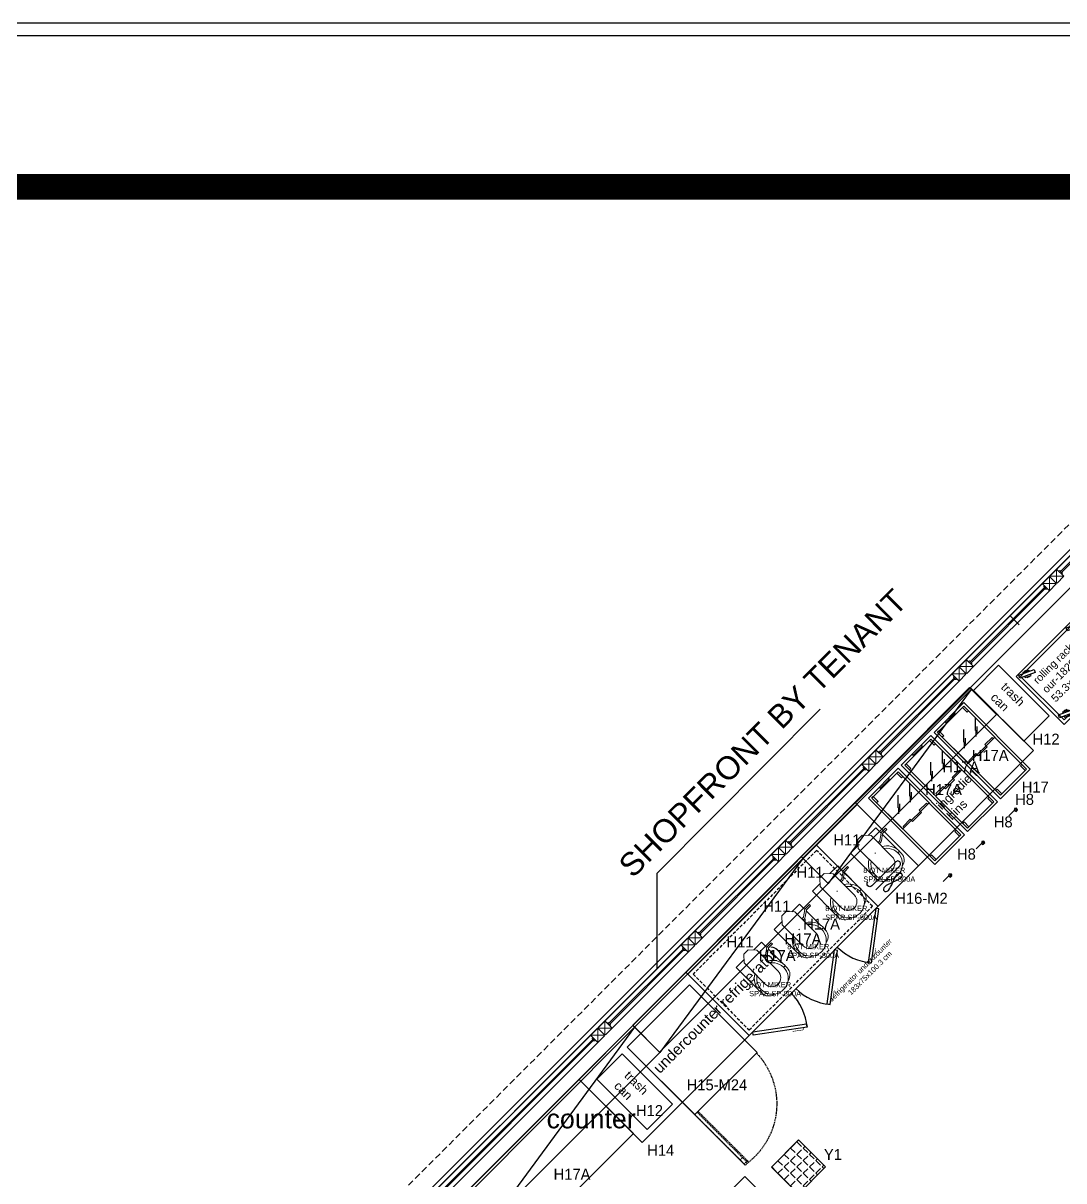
# Model space of a CAD drawing. Header units: millimetres. Extents: x 4459 to 18299, y -2909 to 3305.
# Drawn here: x 5744 to 6560, y 2218 to 3126 of the extents above; entities that cross this region are included whole.
import ezdxf
from ezdxf.enums import TextEntityAlignment as Align
from ezdxf.xclip import XClip

# ---------------------------------------------------------------- set-up
doc = ezdxf.new("R2010")
doc.units = ezdxf.units.MM
doc.header["$LTSCALE"] = 5
doc.header["$XCLIPFRAME"] = 0
for name, pattern in [('$0$B6708 BASE-Ph 1A$0$new arch$0$HIDDEN2', [0.1875, 0.125, -0.0625]), ('Dash', [0.25, 0.125, -0.125]), ('DASHED', [0.75, 0.5, -0.25])]:
    doc.linetypes.add(name, pattern=pattern)
for name, color, linetype in [('002 Çizgi', 7, 'Continuous'), ('I-Eqpm-Move-N', 2, 'Continuous'), ('I-Eqpm-Symb-N', 11, 'Continuous'), ('I-Furn-Move-N', 2, 'Continuous'), ('katman 1', 7, 'Continuous'), ('LP-UNIT_LINE', 170, 'Continuous'), ('Sktürk-002 Çizgi', 7, 'Continuous')]:
    doc.layers.add(name, color=color, linetype=linetype)
for name, color, linetype, lineweight in [('LP-AREA_POLYLINE', 7, 'Continuous', 5), ('no3_ahsap gorunus arka ince', 53, 'Continuous', 5), ('no3_ahsap kesit on', 40, 'Continuous', 20), ('no3_ahşap gorunus on kalın', 34, 'Continuous', 20), ('no3_cam kesit arka', 141, 'Continuous', 9), ('no3_duvar kaplama', 8, 'Continuous', 9), ('no3_duvar ytong', 101, 'Continuous', 20), ('no3_mermer gorunus on', 31, 'Continuous', 15), ('no3_yazı tefriş', 152, 'Continuous', 15), ('no3_ölçü tefriş', 252, 'Continuous', 0), ('Q-SPCQ', 91, 'Continuous', 9)]:
    doc.layers.add(name, color=color, linetype=linetype, lineweight=lineweight)
doc.styles.add('Simplex', font='SIMPLEX.shx', dxfattribs={"width": 0.8, "height": 2.5})
doc.styles.get("Standard").update_dxf_attribs({"font": 'arial.ttf'})
doc.styles.add('TAKSİM', font='GOTHIC.TTF', dxfattribs={"height": 20})
doc.styles.add('TEXT-500', font='arial.ttf', dxfattribs={"height": 1.25})

# ---------------------------------------------------------------- blocks, each defined once
blk = doc.blocks.new('A$C25195F0E')
at = {"layer": 'LP-AREA_POLYLINE', "elevation": 0}
blk.add_lwpolyline([(1241.29, 1481.77), (1740.61, 982.45), (1740.61, -260.52, 0.060132), (1740.61, -260.52), (1740.61, -260.52), (1740.61, -260.52), (1740.61, -260.52), (1740.61, -260.52), (1740.61, -260.52), (1740.61, -260.52), (1740.61, -260.52), (1740.61, -260.52, 0.142516), (363.91, -881.77), (-329.17, -187.72), (-378.67, -138.22)], format="xyb", close=True, dxfattribs=at)
blk = doc.blocks.new('plan3')
at = {"ltscale": 0.05, "elevation": 0}
blk.add_lwpolyline([(26234.12, -6027.2), (26234.12, -5952.15), (26362.03, -5823.48)], dxfattribs=at)
at = {"layer": 'LP-UNIT_LINE', "color": 252, "lineweight": 100, "ltscale": 0.1, "const_width": 20, "elevation": 0}
blk.add_lwpolyline([(27603.18, -5413.89), (27603.18, -8043.77), (25002.79, -8043.77), (25002.79, -5413.89)], close=True, dxfattribs=at)
at = {"layer": 'no3_ahsap gorunus arka ince', "linetype": 'DASHED', "ltscale": 2, "elevation": 0}
blk.add_lwpolyline([(25142.92, -7093.21), (26762.99, -5473.13), (27270.16, -5980.3)], dxfattribs=at)
at = {"layer": 'no3_ahsap kesit on'}
for points in [[(26546.88, -5725.01), (26536.27, -5725.01), (26541.57, -5719.71)], [(26547.23, -5725.36), (26541.93, -5730.67), (26536.27, -5725.01), (26541.57, -5719.71)], [(26547.94, -5724.65), (26553.24, -5719.35), (26547.59, -5713.7), (26542.28, -5719)], [(26547.58, -5724.3), (26547.59, -5713.7), (26542.28, -5719)], [(26542.28, -5719.7), (26547.23, -5724.65)], [(26542.28, -5719.7), (26547.23, -5724.65)], [(26542.28, -5719.7), (26547.23, -5724.65)], [(26542.63, -5719.35), (26553.24, -5719.35)], [(26541.93, -5720.06), (26541.93, -5730.67)], [(26547.23, -5725.36), (26546.88, -5725.01), (26547.58, -5724.3), (26547.94, -5724.65)], [(26476.03, -5795.87), (26465.42, -5795.87), (26470.72, -5790.57)], [(26476.38, -5796.22), (26471.08, -5801.53), (26465.42, -5795.87), (26470.72, -5790.57)], [(26471.08, -5790.92), (26471.08, -5801.53)], [(26476.73, -5795.16), (26476.73, -5784.56), (26471.43, -5789.86)], [(26477.09, -5795.52), (26482.39, -5790.21), (26476.73, -5784.56), (26471.43, -5789.86)], [(26471.43, -5790.57), (26476.38, -5795.52)], [(26471.43, -5790.57), (26476.38, -5795.52)], [(26471.43, -5790.57), (26476.38, -5795.52)], [(26471.78, -5790.22), (26482.39, -5790.21)], [(26476.38, -5796.22), (26476.03, -5795.87), (26476.73, -5795.16), (26477.09, -5795.52)], [(26406.24, -5866.38), (26411.54, -5861.08), (26405.88, -5855.42), (26400.58, -5860.72)], [(26405.88, -5866.03), (26405.88, -5855.42), (26400.58, -5860.72)], [(26405.18, -5866.73), (26394.57, -5866.74), (26399.87, -5861.43)], [(26405.53, -5867.09), (26400.23, -5872.39), (26394.57, -5866.74), (26399.87, -5861.43)], [(26400.23, -5861.78), (26400.23, -5872.39)], [(26400.58, -5861.43), (26405.53, -5866.38)], [(26400.58, -5861.43), (26405.53, -5866.38)], [(26400.58, -5861.43), (26405.53, -5866.38)], [(26400.93, -5861.08), (26411.54, -5861.08)], [(26405.53, -5867.09), (26405.18, -5866.73), (26405.88, -5866.03), (26406.24, -5866.38)], [(26335.37, -5937.23), (26340.68, -5931.93), (26335.02, -5926.27), (26329.72, -5931.58)], [(26335.02, -5936.88), (26335.02, -5926.27), (26329.72, -5931.58)], [(26334.67, -5937.94), (26329.36, -5943.24), (26323.71, -5937.59), (26329.01, -5932.28)], [(26334.31, -5937.58), (26323.71, -5937.59), (26329.01, -5932.28)], [(26329.36, -5932.63), (26329.36, -5943.24)], [(26329.72, -5932.28), (26334.66, -5937.23)], [(26329.72, -5932.28), (26334.66, -5937.23)], [(26329.72, -5932.28), (26334.66, -5937.23)], [(26330.07, -5931.93), (26340.68, -5931.93)], [(26334.67, -5937.94), (26334.31, -5937.58), (26335.02, -5936.88), (26335.37, -5937.23)], [(26264.52, -6008.09), (26269.83, -6002.79), (26264.17, -5997.13), (26258.87, -6002.44)], [(26264.17, -6007.74), (26264.17, -5997.13), (26258.87, -6002.44)], [(26263.82, -6008.8), (26258.51, -6014.1), (26252.86, -6008.45), (26258.16, -6003.15)], [(26263.46, -6008.45), (26252.86, -6008.45), (26258.16, -6003.15)], [(26258.51, -6003.5), (26258.51, -6014.1)], [(26258.87, -6003.14), (26263.81, -6008.09)], [(26258.87, -6003.14), (26263.81, -6008.09)], [(26258.87, -6003.14), (26263.81, -6008.09)], [(26259.22, -6002.79), (26269.83, -6002.79)], [(26263.82, -6008.8), (26263.46, -6008.45), (26264.17, -6007.74), (26264.52, -6008.09)], [(26192.59, -6079.29), (26181.99, -6079.29), (26187.29, -6073.99)], [(26192.95, -6079.65), (26187.64, -6084.95), (26181.99, -6079.29), (26187.29, -6073.99)], [(26193.65, -6078.94), (26198.96, -6073.63), (26193.3, -6067.98), (26188, -6073.28)], [(26193.3, -6078.58), (26193.3, -6067.98), (26188, -6073.28)], [(26188, -6073.99), (26192.95, -6078.94)], [(26188, -6073.99), (26192.95, -6078.94)], [(26188, -6073.99), (26192.95, -6078.94)], [(26188.35, -6073.64), (26198.96, -6073.63)], [(26187.65, -6074.34), (26187.64, -6084.95)], [(26192.95, -6079.65), (26192.59, -6079.29), (26193.3, -6078.58), (26193.65, -6078.94)]]:
    blk.add_lwpolyline(points, dxfattribs=at)
at = {"layer": 'no3_ahsap kesit on', "elevation": 0}
for points in [[(26541.57, -5719.7), (26541.93, -5720.06), (26542.63, -5719.35), (26542.28, -5719)], [(26470.72, -5790.57), (26471.08, -5790.92), (26471.78, -5790.21), (26471.43, -5789.86)], [(26399.87, -5861.43), (26400.23, -5861.78), (26400.93, -5861.08), (26400.58, -5860.72)], [(26329.01, -5932.28), (26329.36, -5932.63), (26330.07, -5931.93), (26329.72, -5931.57)], [(26258.16, -6003.14), (26258.51, -6003.5), (26259.22, -6002.79), (26258.87, -6002.44)], [(26187.29, -6073.99), (26187.64, -6074.34), (26188.35, -6073.63), (26188, -6073.28)]]:
    blk.add_lwpolyline(points, dxfattribs=at)
at = {"layer": 'no3_ahsap kesit on'}
for centre, start, end in [((26550.08, -5716.19), 45, 135), ((26550.79, -5716.9), 315, 45), ((26538.75, -5727.48), 135, 225), ((26539.45, -5728.19), 225, 315), ((26479.21, -5787.03), 45, 135), ((26479.92, -5787.74), 315, 45), ((26467.9, -5798.35), 135, 225), ((26468.6, -5799.05), 225, 315), ((26408.36, -5857.9), 45, 135), ((26409.07, -5858.6), 315, 45), ((26397.05, -5869.21), 135, 225), ((26397.75, -5869.92), 225, 315), ((26337.51, -5928.76), 45, 135), ((26338.22, -5929.47), 315, 45), ((26326.18, -5940.06), 135, 225), ((26326.89, -5940.77), 225, 315), ((26266.65, -5999.61), 45, 135), ((26267.35, -6000.32), 315, 45), ((26255.33, -6010.92), 135, 225), ((26256.04, -6011.63), 225, 315), ((26195.8, -6070.47), 45, 135), ((26196.5, -6071.18), 315, 45), ((26184.46, -6081.77), 135, 225), ((26185.17, -6082.47), 225, 315)]:
    blk.add_arc(centre, 1.27, start, end, dxfattribs=at)
at = {"layer": 'no3_ahşap gorunus on kalın'}
for p, q in [((26482.39, -5790.21), (26541.93, -5730.67)), ((26411.54, -5861.08), (26471.08, -5801.53)), ((26340.69, -5931.94), (26400.23, -5872.39)), ((26269.83, -6002.79), (26329.36, -5943.24)), ((26198.98, -6073.65), (26258.51, -6014.1)), ((25986.39, -6286.21, 0), (26187.64, -6084.95))]:
    blk.add_line(p, q, dxfattribs=at)
at = {"layer": 'no3_ahşap gorunus on kalın', "elevation": 0}
for points in [[(25975.8, -6280.57), (26752.08, -5504.36)], [(26547.6, -5713.71), (26607.13, -5654.16)], [(26476.73, -5784.56), (26536.27, -5725)], [(26405.88, -5855.42), (26465.41, -5795.87)], [(26335.03, -5926.28), (26394.56, -5866.73)], [(26264.17, -5997.13), (26323.7, -5937.58)], [(26193.32, -6068), (26252.85, -6008.44)], [(26122.45, -6138.84), (26181.98, -6079.29)], [(26051.6, -6209.7), (26111.13, -6150.15)]]:
    blk.add_lwpolyline(points, dxfattribs=at)
at = {"layer": 'no3_cam kesit arka'}
for p, q in [((26751.33, -5514.93), (26550.08, -5716.19, 0)), ((26752.04, -5515.63), (26550.79, -5716.9, 0)), ((26538.75, -5727.48, 0), (26479.21, -5787.03, 0)), ((26539.45, -5728.19, 0), (26479.92, -5787.74, 0)), ((26467.9, -5798.35, 0), (26408.36, -5857.9, 0)), ((26468.6, -5799.05, 0), (26409.07, -5858.6, 0)), ((26397.05, -5869.21, 0), (26337.51, -5928.76, 0)), ((26397.75, -5869.92, 0), (26338.22, -5929.47, 0)), ((26326.18, -5940.06, 0), (26266.65, -5999.61, 0)), ((26326.89, -5940.77, 0), (26267.35, -6000.32, 0)), ((26255.33, -6010.92, 0), (26195.8, -6070.47, 0)), ((26256.04, -6011.63, 0), (26196.5, -6071.18, 0)), ((26184.46, -6081.77, 0), (25983.21, -6283.03)), ((26185.17, -6082.47, 0), (25983.92, -6283.74))]:
    blk.add_line(p, q, dxfattribs=at)
at = {"layer": 'no3_duvar kaplama'}
blk.add_lwpolyline([(26081.85, -6204.93), (26606.95, -5679.83)], dxfattribs=at)
at = {"layer": 'no3_ahşap gorunus on kalın'}
ref = blk.add_blockref('A$C25195F0E', (25527.36, -6974.42), dxfattribs=at)
XClip(ref).set_block_clipping_path([(-524.5749777342, -995.7045508397), (2091.4118857187, 1560.5321103166)])
at = {"ltscale": 0.05, "extrusion": (-1.98464e-08, -8.20348e-09, 1), "insert": (26208.86, -5950.52, 0), "char_height": 18, "width": 368.7257, "attachment_point": 4, "text_direction": (0.70763, 0.706583, 0), "style": 'TEXT-500'}
blk.add_mtext('SHOPFRONT BY TENANT', dxfattribs=at)
blk = doc.blocks.new('#135 - STORAGE BIN - PLAN VIEW')
at = {"layer": 'I-Eqpm-Move-N', "color": 1}
for p, q in [((-15400.9, -12279.5), (-15730.9, -12279.5)), ((-15730.9, -12279.5), (-15730.9, -13016.5)), ((-15420.9, -12299.5), (-15710.9, -12299.5)), ((-15710.9, -12299.5), (-15710.9, -12996.5)), ((-15420.9, -12996.5), (-15420.9, -12299.5)), ((-15400.9, -13016.5), (-15400.9, -12279.5)), ((-15730.9, -13016.5), (-15400.9, -13016.5)), ((-15710.9, -12996.5), (-15420.9, -12996.5))]:
    blk.add_line(p, q, dxfattribs=at)
at = {"layer": 'I-Eqpm-Move-N', "color": 252}
for p, q in [((-15710.9, -12642.5), (-15710.9, -12299.5)), ((-15710.9, -12299.5), (-15420.9, -12299.5)), ((-15610.2, -12279.5), (-15610.2, -12292)), ((-15610.2, -12292), (-15510.2, -12292)), ((-15510.2, -12279.5), (-15510.2, -12292)), ((-15420.9, -12299.5), (-15420.9, -12642.5)), ((-15551.2, -12426.1), (-15586.9, -12461.8)), ((-15421.1, -12426.1), (-15456.8, -12461.8)), ((-15615.3, -12499.2), (-15650.9, -12534.9)), ((-15590.5, -12484.6), (-15626.2, -12520.3)), ((-15586.9, -12461.8), (-15622.6, -12497.4)), ((-15485.2, -12499.2), (-15520.9, -12534.9)), ((-15460.5, -12484.6), (-15496.2, -12520.3)), ((-15456.8, -12461.8), (-15492.5, -12497.4)), ((-15420.9, -12642.5), (-15710.9, -12642.5)), ((-15420.9, -12642.5), (-15710.9, -12642.5)), ((-15696, -12642.5), (-15696, -12630)), ((-15616, -12630), (-15696, -12630)), ((-15616, -12642.5), (-15616, -12630)), ((-15616, -12642.5), (-15616, -12655)), ((-15616, -12655), (-15516, -12655)), ((-15516, -12642.5), (-15516, -12630)), ((-15436, -12630), (-15516, -12630)), ((-15516, -12642.5), (-15516, -12655)), ((-15436, -12642.5), (-15436, -12630))]:
    blk.add_line(p, q, dxfattribs=at)
for points in [[(-15695.7, -12351.7), (-15710.9, -12351.7), (-15710.9, -12299.5), (-15695.7, -12299.5)], [(-15420.9, -12351.7), (-15436.1, -12351.7), (-15436.1, -12299.5), (-15420.9, -12299.5)], [(-15695.7, -12996.5), (-15710.9, -12996.5), (-15710.9, -12944.3), (-15695.7, -12944.3)], [(-15420.9, -12996.5), (-15436.1, -12996.5), (-15436.1, -12944.3), (-15420.9, -12944.3)]]:
    blk.add_lwpolyline(points, close=True, dxfattribs=at)
blk = doc.blocks.new('135 - STORAGE BIN - PLAN VIEW')
at = {"layer": 'I-Eqpm-Symb-N'}
blk.add_lwpolyline([(-13.1, 15.5), (-72, 15.5)], dxfattribs=at)
blk.add_lwpolyline([(0, 25), (-13.1, 15.5), (-8.1, 0), (8.1, 0), (13.1, 15.5)], close=True, dxfattribs=at)
at = {"layer": 'I-Eqpm-Move-N', "color": 6}
blk.add_blockref('#135 - STORAGE BIN - PLAN VIEW', (15706.6, 13174.5), dxfattribs=at)
at = {"layer": 'I-Eqpm-Symb-N', "insert": (-0.5, 17.5), "char_height": 12.5, "width": 33.762, "attachment_point": 2, "style": 'Simplex'}
blk.add_mtext('135', dxfattribs=at)
blk = doc.blocks.new('141')
at = {"layer": 'I-Furn-Move-N', "color": 8, "linetype": '$0$B6708 BASE-Ph 1A$0$new arch$0$HIDDEN2'}
for p, q in [((16506.23, -7000.09), (16506.28, -6944.73)), ((16507.23, -7000.09), (16507.28, -6944.73)), ((16509.83, -6994.99), (16509.88, -6944.73)), ((16506.23, -7000.09), (16507.23, -7000.09)), ((16506.23, -7000.09), (16507.23, -7000.09)), ((16507.23, -6994.99), (16509.83, -6994.99)), ((16507.23, -6999.55), (16507.38, -6999.55)), ((16507.38, -6999.55), (16509.88, -6999.55)), ((16509.83, -6994.99), (16509.86, -6995.03)), ((16509.86, -6995.03), (16509.86, -6995.62)), ((16509.88, -6996.5), (16509.88, -7000.73)), ((16509.88, -6996.5), (16509.88, -6999.13)), ((16509.73, -7000.79), (16507.38, -7000.79))]:
    blk.add_line(p, q, dxfattribs=at)
for centre, radius, start, end in [((16499.73, -6943.01), 58.28, 181.69527, 277.53606), ((16538.11, -6995.78), 28.25, 179.661, 181.339), ((16510.08, -6999.13), 0.2, 180.02259, 269.99601), ((16510.08, -6999.13), 0.197, 269.75988, 295.14145), ((16509.73, -7000.59), 0.2, 269.99826, 303.10932)]:
    blk.add_arc(centre, radius, start, end, dxfattribs=at)
at = {"layer": 'I-Furn-Move-N', "color": 8, "linetype": '$0$B6708 BASE-Ph 1A$0$new arch$0$HIDDEN2', "extrusion": (0, 0, -1)}
blk.add_ellipse((16509.75, -6995.62), major_axis=(-0.11, 0), ratio=0.087156, start_param=3.084964, end_param=3.150353, dxfattribs=at)
at = {"layer": 'no3_ölçü tefriş'}
blk.add_line((16509.88, -6869.73), (16509.88, -7000.73), dxfattribs=at)
blk.add_lwpolyline([(16440.88, -6944.73), (16509.88, -6944.73), (16509.88, -6869.73), (16440.88, -6869.73)], close=True, dxfattribs=at)
blk = doc.blocks.new('QF_Globe_SP8$2016 - SP08-2938521-ELECTRICAL CONNECTION PLAN')
at = {"layer": 'Q-SPCQ'}
for p, q in [((-2.81, -2), (-0.94, 0)), ((0.94, 0), (-0.94, 0)), ((2.82, -2), (0.94, 0)), ((-5.53, -1.31), (-2.17, -1.31)), ((-5.53, -1.31), (-5.53, -10.6)), ((-2.81, -11.25), (-2.81, -2)), ((5.53, -1.31), (2.17, -1.31)), ((2.82, -2), (2.82, -11.25)), ((5.53, -3.63), (5.53, -1.31)), ((7.56, -3.55), (5.82, -3.55)), ((7.56, -3.55), (7.56, -4.05)), ((2.82, -5.05), (3.36, -5.05)), ((2.82, -5.55), (3.36, -5.55)), ((5.53, -3.64), (3.64, -4.96)), ((5.75, -4.09), (3.93, -5.36)), ((5.53, -10.6), (5.53, -4.24)), ((7.56, -4.05), (5.89, -4.05)), ((-5.53, -11.57), (-5.53, -12.5)), ((-5.37, -11.62), (-5.06, -11.62)), ((5.37, -11.62), (5.06, -11.62)), ((5.53, -12.5), (5.53, -11.57))]:
    blk.add_line(p, q, dxfattribs=at)
for centre, radius, start, end in [((5.82, -4.05), 0.5, 90, 125), ((0, -11.62), 5.63, 120, 177.3341), ((0, -11.62), 4.87, 90, 92.8596), ((0, -11.62), 5.62, 2.6659, 59.9595), ((3.36, -4.55), 0.5, 270, 305), ((3.36, -4.55), 1, 270, 305), ((5.89, -4.3), 0.25, 90, 125), ((0, -11.62), 4.87, 125.2344, 270), ((0, -11.62), 4.87, 270, 54.716), ((-5.37, -11.37), 0.25, 177.3341, 270), ((-2.53, -12.5), 3, 180, 260.8724), ((-5.06, -11.37), 0.25, 270, 316.7044), ((0, -11.25), 2.81, 180, 360), ((2.53, -12.5), 3, 279.1276, 360), ((5.06, -11.37), 0.25, 223.2956, 270), ((5.37, -11.37), 0.25, 270, 2.6659)]:
    blk.add_arc(centre, radius, start, end, dxfattribs=at)
blk = doc.blocks.new('tepsı')
at = {"elevation": 0.07}
for points in [[(18934.5, -6027.11), (19002.5, -6027.11), (19002.5, -6080.41), (18934.5, -6080.41)], [(19000, -6077.91), (18937, -6077.91), (18937, -6029.61), (19000, -6029.61)]]:
    blk.add_lwpolyline(points, close=True, dxfattribs=at)
for points in [[(18935.67, -6030.27), (18936.74, -6028.01), (18948.23, -6033.42), (18947.16, -6035.69), (18935.67, -6030.27)], [(18988.01, -6030.27), (18989.08, -6028.01), (19000.57, -6033.42), (18999.5, -6035.69), (18988.01, -6030.27)], [(18939.16, -6031.91), (18938.73, -6032.81), (18943.25, -6034.95), (18943.68, -6034.04)], [(18942.12, -6034.41), (18941.91, -6034.87), (18939.65, -6033.8), (18939.86, -6033.35)], [(18940.22, -6029.65), (18940.65, -6028.74), (18945.17, -6030.88), (18944.75, -6031.78)], [(18944.04, -6030.34), (18944.25, -6029.89), (18941.99, -6028.82), (18941.78, -6029.28)], [(18991.49, -6031.91), (18991.07, -6032.81), (18995.59, -6034.95), (18996.02, -6034.04)], [(18994.46, -6034.41), (18994.25, -6034.87), (18991.99, -6033.8), (18992.2, -6033.35)], [(18992.56, -6029.65), (18992.99, -6028.74), (18997.51, -6030.88), (18997.08, -6031.78)], [(18996.38, -6030.34), (18996.59, -6029.89), (18994.33, -6028.82), (18994.12, -6029.28)], [(18935.67, -6074.19), (18936.74, -6071.93), (18948.23, -6077.35), (18947.16, -6079.61), (18935.67, -6074.19)], [(18940.22, -6073.57), (18940.65, -6072.67), (18945.17, -6074.8), (18944.75, -6075.71)], [(18944.04, -6074.27), (18944.25, -6073.82), (18941.99, -6072.75), (18941.78, -6073.2)], [(18988.01, -6074.19), (18989.08, -6071.93), (19000.57, -6077.35), (18999.5, -6079.61), (18988.01, -6074.19)], [(18992.56, -6073.57), (18992.99, -6072.67), (18997.51, -6074.8), (18997.08, -6075.71)], [(18996.38, -6074.27), (18996.59, -6073.82), (18994.33, -6072.75), (18994.12, -6073.2)], [(18939.16, -6075.84), (18938.73, -6076.74), (18943.25, -6078.87), (18943.68, -6077.97)], [(18942.12, -6078.34), (18941.91, -6078.79), (18939.65, -6077.73), (18939.86, -6077.27)], [(18991.49, -6075.84), (18991.07, -6076.74), (18995.59, -6078.87), (18996.02, -6077.97)], [(18994.46, -6078.34), (18994.25, -6078.79), (18991.99, -6077.73), (18992.2, -6077.27)]]:
    blk.add_lwpolyline(points, dxfattribs=at)
at = {"layer": 'no3_yazı tefriş', "insert": (18941.89, -6037.71), "char_height": 6, "width": 229.8961, "attachment_point": 1}
blk.add_mtext('rolling rack\\Pour-1820-3\\P53.3x67.3x176', dxfattribs=at)
blk = doc.blocks.new('trs')
at = {"layer": 'katman 1', "lineweight": 9}
blk.add_lwpolyline([(20154, -6534.46), (20154, -6478.46), (20182, -6478.46), (20182, -6534.46), (20154, -6534.46)], dxfattribs=at)
at = {"layer": 'no3_yazı tefriş', "insert": (20158.68, -6521.09), "char_height": 6.889, "width": 73.7648, "attachment_point": 1, "rotation": 90}
blk.add_mtext('trash\\Pcan', dxfattribs=at)
blk = doc.blocks.new('513151')
at = {"layer": 'Q-SPCQ'}
for p, q in [((19481.18, -6144.67), (19486.26, -6144.67)), ((19481.18, -6193.57), (19481.18, -6144.67)), ((19519.91, -6144.67), (19486.26, -6144.67)), ((19486.26, -6144.67), (19486.26, -6144.79)), ((19486.26, -6144.79), (19486.26, -6193.44)), ((19519.91, -6193.57), (19519.91, -6144.67)), ((19510.71, -6151.5), (19495.47, -6151.5)), ((19490.07, -6161.81), (19486.26, -6161.81)), ((19490.07, -6161.81), (19490.07, -6162.45)), ((19490.07, -6162.45), (19490.07, -6175.78)), ((19490.07, -6162.76), (19490.39, -6162.76)), ((19490.39, -6164.03), (19490.07, -6164.03)), ((19490.39, -6162.76), (19490.39, -6164.03)), ((19491.34, -6163.4), (19490.39, -6162.94)), ((19490.39, -6164.03), (19490.39, -6165.3)), ((19490.39, -6165.13), (19491.34, -6164.67)), ((19490.55, -6163.02), (19490.55, -6156.42)), ((19491.34, -6163.4), (19491.34, -6164.67)), ((19491.89, -6163.76), (19491.34, -6163.76)), ((19491.34, -6164.31), (19491.89, -6164.31)), ((19492.12, -6163.35), (19491.89, -6163.4)), ((19491.89, -6164.67), (19491.89, -6163.4)), ((19491.89, -6164.67), (19493.48, -6164.99)), ((19492.09, -6160.79), (19492.09, -6161.14)), ((19492.12, -6161.12), (19492.12, -6161.48)), ((19492.12, -6161.48), (19492.12, -6163.28)), ((19492.12, -6163.28), (19492.12, -6163.69)), ((19492.12, -6163.69), (19492.12, -6163.81)), ((19493.39, -6163.28), (19493.39, -6161.93)), ((19493.54, -6163.08), (19493.39, -6163.08)), ((19493.48, -6163.08), (19493.39, -6163.1)), ((19493.39, -6163.59), (19493.39, -6163.28)), ((19493.39, -6164.99), (19493.39, -6163.56)), ((19493.54, -6163.12), (19493.54, -6163.08)), ((19493.54, -6163.08), (19493.54, -6164.99)), ((19496.24, -6158.12), (19496.24, -6157.77)), ((19497.94, -6159.13), (19497.94, -6158.77)), ((19515.63, -6156.42), (19515.63, -6181.81)), ((19490.07, -6165.3), (19490.39, -6165.3)), ((19494.42, -6167.85), (19490.07, -6167.85)), ((19490.07, -6170.39), (19494.42, -6170.39)), ((19490.07, -6172.92), (19490.39, -6172.92)), ((19490.39, -6172.92), (19490.39, -6174.19)), ((19491.34, -6173.56), (19490.39, -6173.1)), ((19490.55, -6167.85), (19490.55, -6165.05)), ((19490.55, -6173.18), (19490.55, -6170.39)), ((19491.34, -6173.56), (19491.34, -6174.83)), ((19491.89, -6173.92), (19491.34, -6173.92)), ((19493.48, -6173.25), (19491.89, -6173.56)), ((19491.89, -6174.83), (19491.89, -6173.56)), ((19493.39, -6164.96), (19493.39, -6164.99)), ((19493.39, -6164.99), (19493.54, -6164.99)), ((19493.54, -6173.24), (19493.39, -6173.24)), ((19493.39, -6173.24), (19493.39, -6173.28)), ((19493.39, -6174.67), (19493.39, -6173.24)), ((19493.54, -6164.99), (19493.54, -6164.96)), ((19493.54, -6173.24), (19493.54, -6175.15)), ((19493.54, -6173.28), (19493.54, -6173.24)), ((19494.42, -6167.85), (19493.68, -6169.12)), ((19493.68, -6169.12), (19494.42, -6170.39)), ((19495.88, -6167.85), (19494.42, -6167.85)), ((19494.42, -6170.39), (19495.88, -6170.39)), ((19496.07, -6168.17), (19495.88, -6167.85)), ((19495.88, -6170.39), (19496.07, -6170.06)), ((19486.26, -6176.42), (19490.07, -6176.42)), ((19490.39, -6174.19), (19490.07, -6174.19)), ((19490.07, -6175.46), (19490.39, -6175.46)), ((19490.07, -6175.78), (19490.07, -6176.42)), ((19490.39, -6174.19), (19490.39, -6175.46)), ((19490.39, -6175.29), (19491.34, -6174.83)), ((19490.55, -6181.81), (19490.55, -6175.21)), ((19491.34, -6174.47), (19491.89, -6174.47)), ((19491.89, -6174.83), (19492.12, -6174.88)), ((19492.09, -6177.09), (19492.09, -6177.45)), ((19492.12, -6174.47), (19492.12, -6174.96)), ((19492.12, -6174.96), (19492.12, -6176.75)), ((19492.12, -6176.75), (19492.12, -6177.11)), ((19493.39, -6174.96), (19493.39, -6174.64)), ((19493.39, -6176.3), (19493.39, -6174.96)), ((19493.39, -6175.13), (19493.48, -6175.15)), ((19493.39, -6175.15), (19493.54, -6175.15)), ((19493.54, -6175.15), (19493.54, -6175.12)), ((19496.24, -6180.47), (19496.24, -6180.11)), ((19497.94, -6179.46), (19497.94, -6179.1)), ((19510.71, -6186.74), (19495.47, -6186.74)), ((19486.26, -6193.57), (19481.18, -6193.57)), ((19486.26, -6193.44), (19486.26, -6193.57)), ((19486.26, -6193.57), (19519.91, -6193.57))]:
    blk.add_line(p, q, dxfattribs=at)
at = {"layer": 'Q-SPCQ', "flags": 128}
for points in [[(19496.24, -6157.77), (19496.65, -6157.79), (19497.03, -6157.88), (19497.37, -6158.02), (19497.64, -6158.2), (19497.83, -6158.41), (19497.93, -6158.65), (19497.93, -6158.89)], [(19496.24, -6160.13), (19496.65, -6160.1), (19497.03, -6160.02), (19497.37, -6159.88), (19497.64, -6159.7), (19497.83, -6159.49), (19497.93, -6159.25), (19497.93, -6159.01), (19497.83, -6158.77), (19497.64, -6158.56), (19497.37, -6158.38), (19497.03, -6158.24), (19496.65, -6158.15), (19496.24, -6158.12)], [(19504.04, -6168.16), (19504.04, -6168.16), (19504.02, -6168.16), (19504.01, -6168.16), (19503.98, -6168.16), (19503.95, -6168.16), (19503.91, -6168.16), (19503.87, -6168.16), (19503.81, -6168.16), (19503.75, -6168.16), (19503.69, -6168.16), (19503.62, -6168.16), (19503.54, -6168.16), (19503.45, -6168.16), (19503.36, -6168.16), (19503.26, -6168.16), (19503.16, -6168.16), (19503.05, -6168.16), (19502.94, -6168.16), (19502.82, -6168.16), (19502.69, -6168.16), (19502.56, -6168.16), (19502.43, -6168.16), (19502.29, -6168.16), (19502.14, -6168.16), (19502, -6168.16), (19501.84, -6168.16), (19501.69, -6168.16), (19501.53, -6168.16), (19501.37, -6168.16), (19501.2, -6168.16), (19501.04, -6168.16), (19500.87, -6168.16), (19500.7, -6168.16), (19500.52, -6168.16), (19500.35, -6168.16), (19500.17, -6168.16), (19500, -6168.16), (19499.82, -6168.16), (19499.64, -6168.16), (19499.46, -6168.16), (19499.29, -6168.16), (19499.11, -6168.16), (19498.93, -6168.16), (19498.76, -6168.16), (19498.58, -6168.16), (19498.41, -6168.16), (19498.24, -6168.16), (19498.07, -6168.16), (19497.91, -6168.16), (19497.74, -6168.16), (19497.58, -6168.16), (19497.43, -6168.16), (19497.27, -6168.16), (19497.12, -6168.16), (19496.98, -6168.16), (19496.84, -6168.16), (19496.7, -6168.16), (19496.57, -6168.16), (19496.44, -6168.16), (19496.32, -6168.16), (19496.2, -6168.16), (19496.09, -6168.16), (19495.98, -6168.16), (19495.88, -6168.16), (19495.79, -6168.16), (19495.7, -6168.16), (19495.62, -6168.16), (19495.54, -6168.16), (19495.47, -6168.16), (19495.41, -6168.16), (19495.35, -6168.16), (19495.3, -6168.16), (19495.26, -6168.16), (19495.22, -6168.16), (19495.19, -6168.16), (19495.17, -6168.16), (19495.16, -6168.16), (19495.15, -6168.16), (19495.15, -6168.16)], [(19495.15, -6170.07), (19495.15, -6170.07), (19495.16, -6170.07), (19495.18, -6170.07), (19495.21, -6170.07), (19495.24, -6170.07), (19495.28, -6170.07), (19495.32, -6170.07), (19495.38, -6170.07), (19495.43, -6170.07), (19495.5, -6170.07), (19495.57, -6170.07), (19495.65, -6170.07), (19495.74, -6170.07), (19495.83, -6170.07), (19495.93, -6170.07), (19496.03, -6170.07), (19496.14, -6170.07), (19496.25, -6170.07), (19496.37, -6170.07), (19496.5, -6170.07), (19496.63, -6170.07), (19496.76, -6170.07), (19496.9, -6170.07), (19497.05, -6170.07), (19497.19, -6170.07), (19497.34, -6170.07), (19497.5, -6170.07), (19497.66, -6170.07), (19497.82, -6170.07), (19497.98, -6170.07), (19498.15, -6170.07), (19498.32, -6170.07), (19498.49, -6170.07), (19498.66, -6170.07), (19498.84, -6170.07), (19499.01, -6170.07), (19499.19, -6170.07), (19499.37, -6170.07), (19499.55, -6170.07), (19499.72, -6170.07), (19499.9, -6170.07), (19500.08, -6170.07), (19500.26, -6170.07), (19500.43, -6170.07), (19500.6, -6170.07), (19500.78, -6170.07), (19500.95, -6170.07), (19501.12, -6170.07), (19501.28, -6170.07), (19501.44, -6170.07), (19501.6, -6170.07), (19501.76, -6170.07), (19501.91, -6170.07), (19502.06, -6170.07), (19502.21, -6170.07), (19502.35, -6170.07), (19502.49, -6170.07), (19502.62, -6170.07), (19502.75, -6170.07), (19502.87, -6170.07), (19502.99, -6170.07), (19503.1, -6170.07), (19503.21, -6170.07), (19503.31, -6170.07), (19503.4, -6170.07), (19503.49, -6170.07), (19503.57, -6170.07), (19503.65, -6170.07), (19503.72, -6170.07), (19503.78, -6170.07), (19503.84, -6170.07), (19503.89, -6170.07), (19503.93, -6170.07), (19503.97, -6170.07), (19503.99, -6170.07), (19504.02, -6170.07), (19504.03, -6170.07), (19504.04, -6170.07), (19504.04, -6170.07)], [(19496.24, -6180.11), (19496.65, -6180.08), (19497.03, -6179.99), (19497.37, -6179.86), (19497.64, -6179.67), (19497.83, -6179.46), (19497.93, -6179.22), (19497.93, -6178.98), (19497.83, -6178.75), (19497.64, -6178.53), (19497.37, -6178.35), (19497.03, -6178.21), (19496.65, -6178.13), (19496.24, -6178.1)], [(19497.93, -6179.34), (19497.93, -6179.58), (19497.83, -6179.82), (19497.64, -6180.03), (19497.37, -6180.21), (19497.03, -6180.35), (19496.65, -6180.44), (19496.24, -6180.47)]]:
    blk.add_lwpolyline(points, dxfattribs=at)
at = {"layer": 'Q-SPCQ'}
for centre, radius, start, end in [((19495.47, -6156.42), 4.92, 90, 180), ((19510.71, -6156.42), 4.92, 0, 90), ((19503.09, -6169.12), 4.13, 0, 166.17543), ((19503.09, -6169.12), 4.13, 193.82673, 0), ((19503.09, -6169.12), 3.42, 0, 163.32665), ((19503.09, -6169.12), 3.42, 196.67519, 0), ((19503.09, -6169.12), 2.7, 201.04005, 0), ((19503.09, -6169.12), 2.7, 0, 158.39491), ((19504.04, -6169.12), 1.27, 90, 134.22643), ((19504.04, -6169.12), 1.27, 228.39222, 270), ((19504.04, -6169.12), 1.27, 270, 90), ((19495.47, -6181.81), 4.92, 180, 270), ((19510.71, -6181.81), 4.92, 270, 0)]:
    blk.add_arc(centre, radius, start, end, dxfattribs=at)
for centre, major_axis, start_param, end_param in [((19496.36, -6160.79), (-4.27, 0), 4.740468, 6.394733), ((19496.36, -6161.14), (-4.27, 0), 4.740468, 6.394733), ((19496.24, -6162.17), (-2.88, 0), 4.712389, 6.16588), ((19496.36, -6177.09), (-4.27, 0), 6.171638, 7.825903), ((19496.36, -6177.45), (-4.27, 0), 6.171638, 7.825903), ((19496.24, -6176.06), (-2.88, 0), 0.117305, 1.570796)]:
    blk.add_ellipse(centre, major_axis=major_axis, ratio=0.707107, start_param=start_param, end_param=end_param, dxfattribs=at)
blk = doc.blocks.new('188-70')
at = {"layer": '002 Çizgi', "color": 7}
blk.add_line((24.33, -110.05), (24.33, 77.95), dxfattribs=at)
for points in [[(-71.34, 41.26), (-45.73, 75.49), (-43.67, 73.95), (-69.29, 39.73)], [(-43.67, -110.05), (26.33, -110.05), (26.33, 77.95), (-43.67, 77.95)], [(-71.49, 15.89), (-45.72, -18.22), (-43.67, -16.67), (-69.44, 17.44)], [(-71.49, -30.08), (-45.72, -64.19), (-43.67, -62.65), (-69.44, -28.54)], [(-40.65, -93.61), (-40.48, -92.15), (-40.02, -90.45), (-39.38, -88.58), (-38.65, -86.63), (-37.91, -84.69), (-37.27, -82.82), (-36.82, -81.12), (-36.64, -79.66), (-36.82, -78.52), (-37.27, -77.7), (-37.91, -77.21), (-38.65, -77.05), (-39.38, -77.21), (-40.02, -77.7), (-40.48, -78.52), (-40.65, -79.66), (-40.48, -81.12), (-40.02, -82.82), (-39.38, -84.69), (-38.65, -86.63), (-37.91, -88.58), (-37.27, -90.45), (-36.82, -92.15), (-36.64, -93.61), (-36.82, -94.75), (-37.27, -95.57), (-37.91, -96.06), (-38.65, -96.22), (-39.38, -96.06), (-40.02, -95.57), (-40.48, -94.75)]]:
    blk.add_lwpolyline(points, close=True, dxfattribs=at)
at = {"layer": '002 Çizgi', "color": 7, "linetype": 'DASHED'}
blk.add_lwpolyline([(21.33, -62.05), (21.33, 74.95), (-40.67, 74.95), (-40.67, -62.05)], close=True, dxfattribs=at)
at = {"layer": '002 Çizgi', "color": 7, "const_width": 0.427}
for points in [[(-69.65, 43.51), (-70.98, 44.51), (-66.75, 50.16), (-65.66, 51.61)], [(-69.79, 13.65), (-71.11, 12.65), (-66.86, 7.02), (-65.77, 5.58)], [(-69.79, -32.33), (-71.11, -33.32), (-66.86, -38.96), (-65.77, -40.4)]]:
    blk.add_lwpolyline(points, dxfattribs=at)
at = {"layer": '002 Çizgi', "color": 7}
blk.add_lwpolyline([(24.33, -65.05), (-43.67, -65.05)], dxfattribs=at)
for points in [[(-28.99, -99.71), (-28.99, -73.04, -1), (-24.65, -73.04)], [(-33.34, -73.04), (-33.34, -99.71, 1), (-28.99, -99.71)]]:
    blk.add_lwpolyline(points, format="xyb", dxfattribs=at)
for centre, start, end in [((-43.67, 73.95), 229.75503, 270), ((-43.67, -16.67), 90, 130.50921), ((-43.67, -62.65), 90, 130.50921)]:
    blk.add_arc(centre, 42.75, start, end, dxfattribs=at)
blk = doc.blocks.new('A$C450D54D6')
at = {"layer": '002 Çizgi', "color": 7}
for p, q in [((180.11, 110.75), (40.11, 110.75)), ((172.78, 57.43), (146.11, 57.43)), ((146.11, 53.09), (172.78, 53.09)), ((150.27, 48.51), (150.11, 47.78)), ((150.11, 47.78), (150.27, 47.04)), ((150.77, 49.15), (150.27, 48.51)), ((150.27, 47.04), (150.77, 46.4)), ((151.58, 49.61), (150.77, 49.15)), ((150.77, 46.4), (151.58, 45.95)), ((152.73, 49.78), (151.58, 49.61)), ((151.58, 45.95), (152.73, 45.78)), ((154.18, 49.61), (152.73, 49.78)), ((152.73, 45.78), (154.18, 45.95)), ((155.89, 49.15), (154.18, 49.61)), ((154.18, 45.95), (155.89, 46.4)), ((157.75, 48.51), (155.89, 49.15)), ((155.89, 46.4), (157.75, 47.04)), ((159.7, 47.78), (157.75, 48.51)), ((157.75, 47.04), (159.7, 47.78)), ((159.7, 47.78), (161.64, 48.51)), ((161.64, 47.04), (159.7, 47.78)), ((161.64, 48.51), (163.51, 49.15)), ((163.51, 46.4), (161.64, 47.04)), ((163.51, 49.15), (165.21, 49.61)), ((165.21, 45.95), (163.51, 46.4)), ((165.21, 49.61), (166.67, 49.78)), ((166.67, 45.78), (165.21, 45.95)), ((166.67, 49.78), (167.81, 49.61)), ((167.81, 45.95), (166.67, 45.78)), ((167.81, 49.61), (168.63, 49.15)), ((168.63, 46.4), (167.81, 45.95)), ((168.63, 49.15), (169.12, 48.51)), ((169.12, 47.04), (168.63, 46.4)), ((169.12, 48.51), (169.28, 47.78)), ((169.28, 47.78), (169.12, 47.04))]:
    blk.add_line(p, q, dxfattribs=at)
for points in [[(180.11, 42.75), (180.11, 112.75), (40.11, 112.75), (40.11, 42.75)], [(75.31, 14.93), (41.2, 40.7), (42.75, 42.75), (76.86, 16.98)], [(103.15, 14.93), (137.26, 40.7), (135.71, 42.75), (101.6, 16.98)]]:
    blk.add_lwpolyline(points, close=True, dxfattribs=at)
blk.add_lwpolyline([(138.11, 110.75), (138.11, 42.75)], dxfattribs=at)
at = {"layer": '002 Çizgi', "color": 7, "linetype": 'DASHED'}
blk.add_lwpolyline([(135.11, 107.75), (43.11, 107.75), (43.11, 45.75), (135.11, 45.75)], close=True, dxfattribs=at)
at = {"layer": '002 Çizgi', "color": 7, "const_width": 0.428}
for points in [[(73.07, 16.63), (72.07, 15.31), (66.44, 19.57), (65, 20.66)], [(105.39, 16.63), (106.39, 15.31), (112.02, 19.57), (113.46, 20.66)]]:
    blk.add_lwpolyline(points, dxfattribs=at)
at = {"layer": '002 Çizgi', "color": 7}
for centre, radius, start, end in [((146.11, 59.6), 2.17, 90, 270), ((172.78, 55.26), 2.17, 270, 90), ((42.75, 42.75), 42.75, 319.49079, 0), ((135.71, 42.75), 42.75, 180, 220.50921)]:
    blk.add_arc(centre, radius, start, end, dxfattribs=at)

msp = doc.modelspace()

# ---------------------------------------------------------------- hatches: boundary and pattern name
at = {"layer": 'Sktürk-002 Çizgi'}
h = msp.add_hatch(dxfattribs=at)
h.set_pattern_fill('ANGLE', color=256, angle=315.05357)
h.set_pattern_definition([(315.053575, (-2161.781, -248.593), (4.9345203, 4.943757), [5.08, -1.905]), (45.053575, (-2161.781, -248.593), (-4.943757, 4.9345203), [5.08, -1.905])])
h.paths.add_polyline_path([(6373.44, 2228.95), (6352.2, 2250.15), (6331.01, 2228.91), (6352.24, 2207.72)])

# ---------------------------------------------------------------- linework, layer by layer
for points in [[(4706.95, 185.99), (8821.95, 185.99), (8821.95, 3125.99), (4706.95, 3125.99)], [(4716.95, 195.99), (8811.95, 195.99), (8811.95, 3115.99), (4716.95, 3115.99)]]:
    msp.add_lwpolyline(points, close=True)
at = {"layer": 'no3_duvar ytong'}
for p, q in [((6045.02, 2188.1), (6614.95, 2758.03)), ((6525.26, 2654.19), (6518.18, 2661.27, 0))]:
    msp.add_line(p, q, dxfattribs=at)
at = {"layer": 'Sktürk-002 Çizgi'}
for p, q in [((6355.67, 2471.08, 0), (6487.79, 2603.46, 0)), ((6487.79, 2603.46, 0), (6375.55, 2451.2, 0)), ((6223.65, 2338.61, 0), (6355.77, 2470.98)), ((6355.77, 2470.98, 0), (6243.53, 2318.72)), ((6091.63, 2206.13), (6223.75, 2338.5)), ((6223.75, 2338.5), (6111.51, 2186.25))]:
    msp.add_line(p, q, dxfattribs=at)
at = {"layer": 'Sktürk-002 Çizgi', "elevation": 0}
for points in [[(6375.34, 2451.44), (6507.57, 2583.68), (6486.36, 2604.89), (6354.25, 2472.5)], [(6446.34, 2465.2), (6397, 2514.45), (6487.18, 2604.8), (6536.52, 2555.55)], [(6243.32, 2318.97), (6375.55, 2451.2), (6354.34, 2472.41), (6222.23, 2340.02)], [(6111.31, 2186.49), (6243.53, 2318.72), (6222.32, 2339.93), (6090.21, 2207.54)], [(6331.01, 2228.91), (6352.24, 2207.72), (6373.44, 2228.95), (6352.2, 2250.15)]]:
    msp.add_lwpolyline(points, close=True, dxfattribs=at)
at = {"layer": 'Sktürk-002 Çizgi'}
for points in [[(6180.14, 2297.63), (6229.68, 2248.18), (6313.5, 2332.16), (6263.96, 2381.61)], [(6222.77, 2255.08), (6180.14, 2297.63), (6090.19, 2207.52), (6132.82, 2164.97)]]:
    msp.add_lwpolyline(points, close=True, dxfattribs=at)

# ---------------------------------------------------------------- block references
msp.add_blockref('plan3', (-19992.84, 8411.55))
at = {"layer": 'I-Eqpm-Move-N', "color": 6, "xscale": 0.1000002334292723, "yscale": 0.1000002334292723, "zscale": 0.1000002334292723, "rotation": 45.00000000000002}
for p in [(6523.56, 2508.21), (6497.81, 2482.46), (6472.06, 2456.72)]:
    msp.add_blockref('135 - STORAGE BIN - PLAN VIEW', p, dxfattribs=at)
at = {"layer": 'katman 1', "lineweight": 9, "rotation": 44.99999999999999}
msp.add_blockref('tepsı', (-11127.6, -6513.18), dxfattribs=at)
at = {"layer": 'no3_mermer gorunus on', "rotation": 224.9999999999995}
for p in [(25380.81, 12252.83), (25085.45, 11948.13)]:
    msp.add_blockref('trs', p, dxfattribs=at)
at = {"layer": 'no3_mermer gorunus on', "color": 3, "rotation": 44.99999999999999}
msp.add_blockref('513151', (-11837.39, -7236.28), dxfattribs=at)
at = {"layer": 'no3_ölçü tefriş', "xscale": -1, "rotation": 44.99999999999744}
msp.add_blockref('141', (13034.53, 18854.89), dxfattribs=at)
at = {"layer": 'Q-SPCQ', "linetype": 'Dash', "xscale": 2.539999999999987, "yscale": 2.539999999999987, "zscale": 2.539999999999987, "rotation": 44.99999999999887}
for p in [(6400.58, 2487.38), (6370.72, 2457.46), (6340.85, 2427.54), (6310.99, 2397.62)]:
    msp.add_blockref('QF_Globe_SP8$2016 - SP08-2938521-ELECTRICAL CONNECTION PLAN', p, dxfattribs=at)
at = {"layer": 'Sktürk-002 Çizgi'}
for name, p, rotation in [('188-70', (6337.69, 2418.17), 135.0535748549684), ('A$C450D54D6', (6617.69, 2265.29), 225.0535748549684)]:
    msp.add_blockref(name, p, dxfattribs=dict(at, rotation=rotation))

# ---------------------------------------------------------------- texts
at = {"style": 'TAKSİM'}
for s, p in [('H12', (6546.46, 2560.15)), ('H17A', (6502.61, 2547.35)), ('H17A', (6479.59, 2538.44)), ('H17A', (6466, 2520.58)), ('H17', (6537.97, 2522.6)), ('H8', (6529.57, 2512.92)), ('H8', (6512.83, 2495.23)), ('H11', (6390.22, 2481.06)), ('H8', (6483.98, 2470.03)), ('H11', (6361.32, 2455.79)), ('H16-M2', (6448.73, 2435.34)), ('H11', (6335.31, 2429.08)), ('H17A', (6370.38, 2415.11)), ('H11', (6306.42, 2401.16)), ('H17A', (6355.8, 2403.45)), ('H17A', (6335.52, 2390.4)), ('H15-M24', (6288.3, 2289.02)), ('H12', (6235.39, 2268.85)), ('H14', (6244.19, 2237.7)), ('Y1', (6379.27, 2234.41)), ('H17A', (6174.63, 2218.88, 0))]:
    msp.add_text(s, height=8.64, dxfattribs=at).set_placement(p, align=Align.CENTER)
at = {"layer": 'no3_yazı tefriş', "attachment_point": 1}
for s, insert, char_height, width, rotation in [('\\Pingredient \\Pbins', (6451.74, 2521.58), 6.8891, 73.7648, 44.93444), ('refrigerator under counter', (6376.43, 2361.91), 4.1637, 68.6544, 45), ('undercounter refrigerator)', (6237.43, 2307.69), 8.5143, 130.4933, 45), ('\\pt24.98237;183x75x100.3 cm', (6390.56, 2366.29), 4.1637, 68.6544, 45)]:
    msp.add_mtext(s, dxfattribs=dict(at, insert=insert, char_height=char_height, width=width, rotation=rotation))
for s, insert, char_height, width in [('8 QT MIXER\\PSPAR SP-800A', (6403.14, 2463.7), 4.1637, 68.6544), ('8 QT MIXER\\PSPAR SP-800A', (6373.27, 2433.78), 4.1637, 68.6544), ('8 QT MIXER\\PSPAR SP-800A', (6343.41, 2403.86), 4.1637, 68.6544), ('8 QT MIXER\\PSPAR SP-800A', (6313.55, 2373.94), 4.1637, 68.6544), ('counter', (6154.67, 2274.24), 15, 229.8961)]:
    msp.add_mtext(s, dxfattribs=dict(at, insert=insert, char_height=char_height, width=width))

doc.saveas('drawing.dxf')
